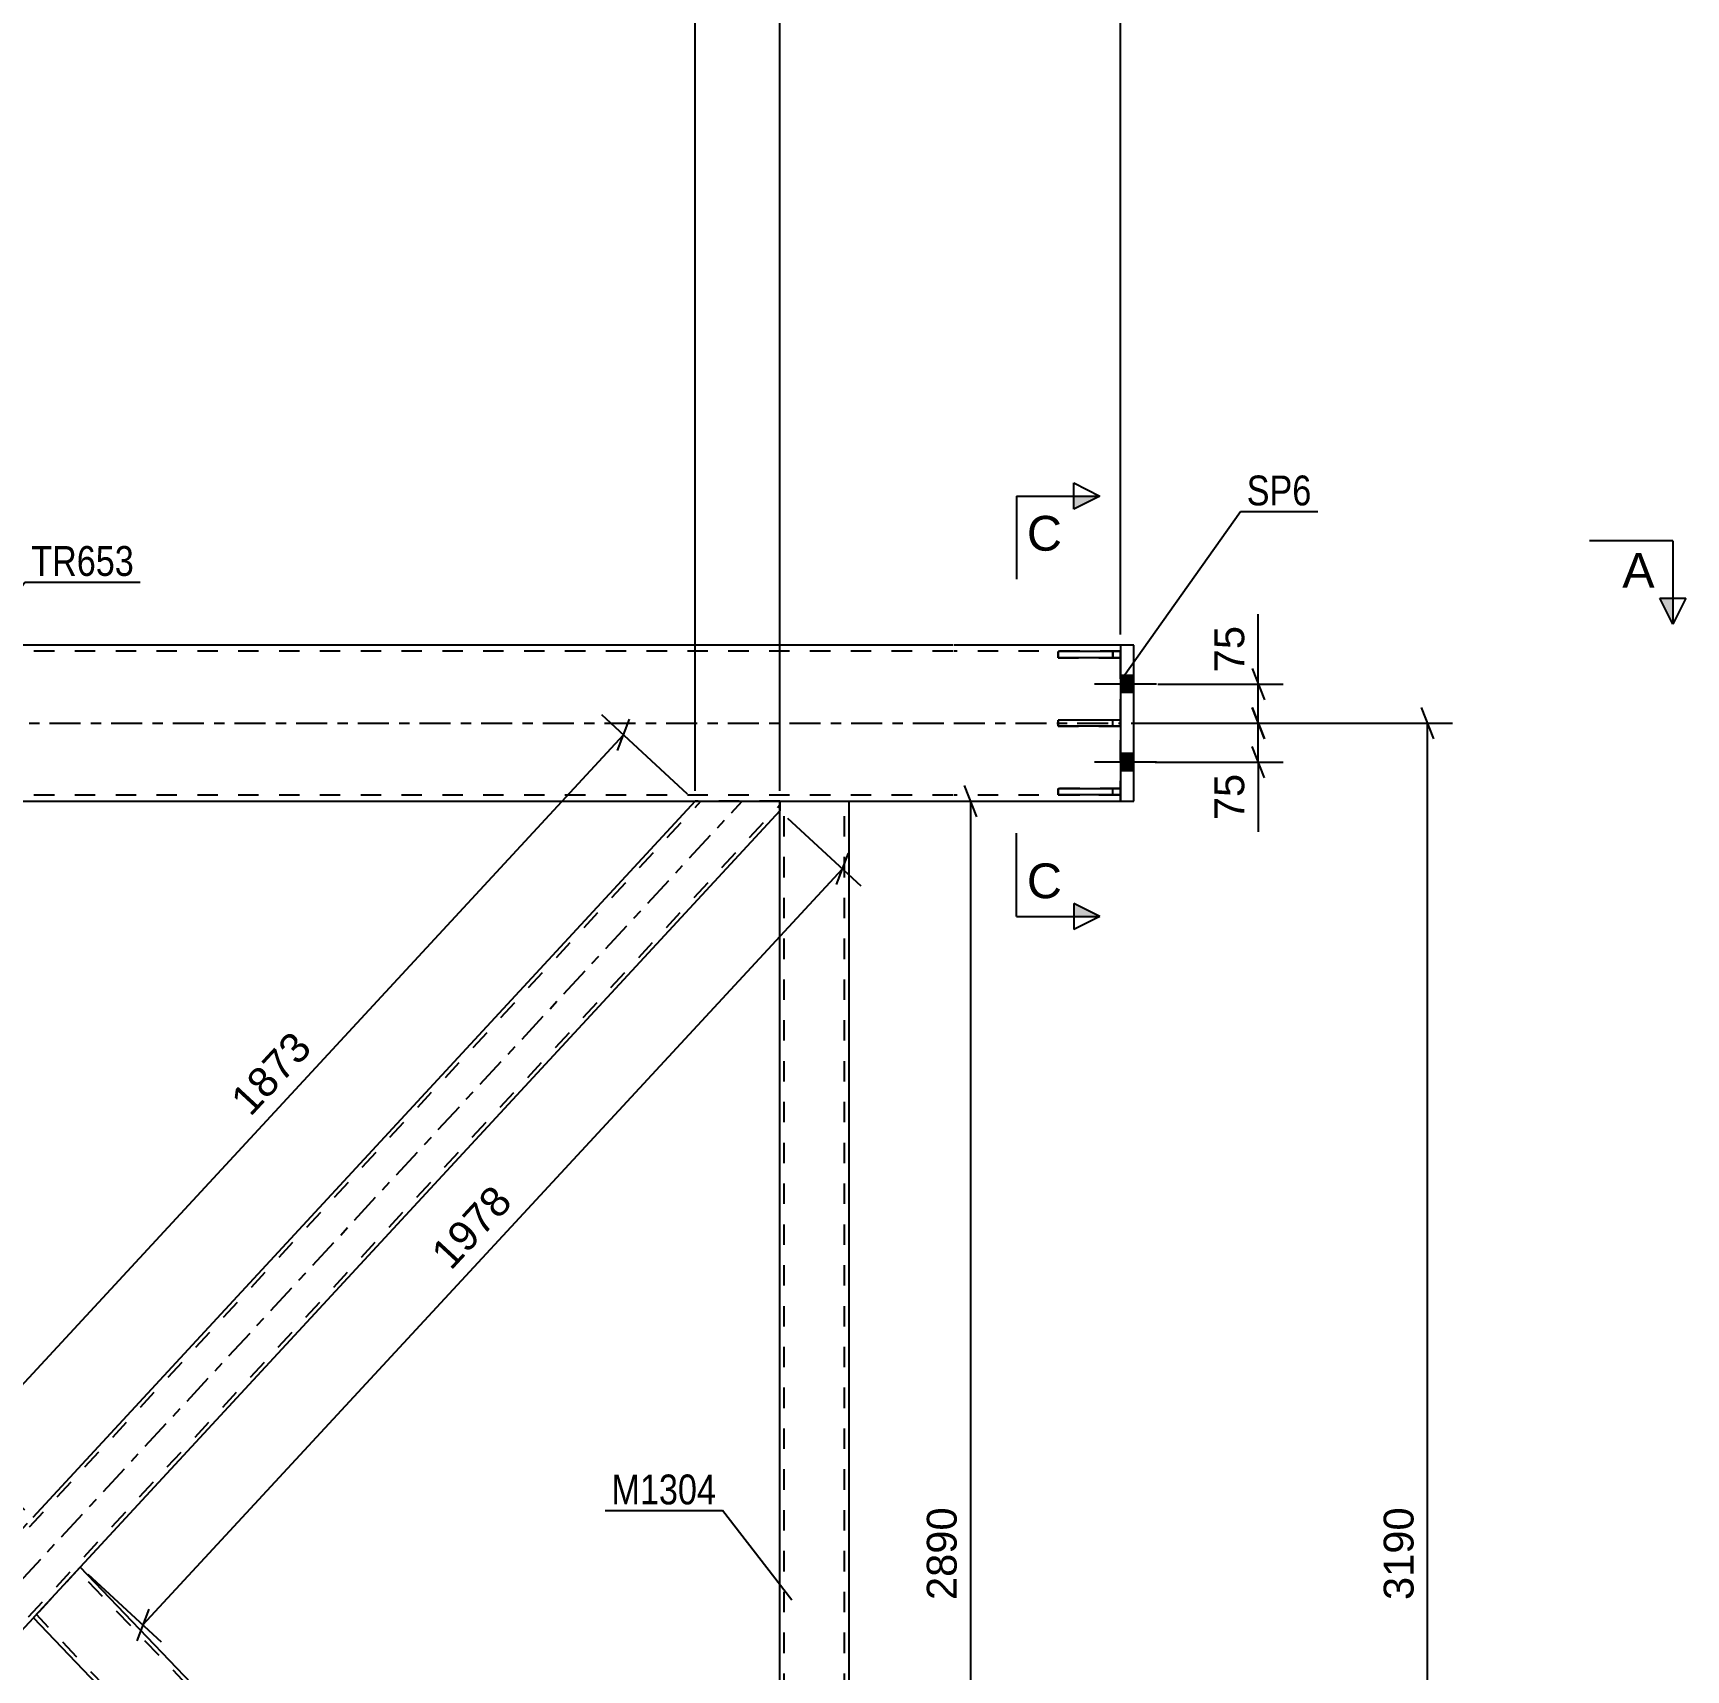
# Model space of a CAD drawing. Header units: millimetres. Extents: x 0 to 1189, y 0 to 841.
# Drawn here: x 246.7 to 405.3, y 386 to 543.2 of the extents above; entities that cross this region are included whole.
import ezdxf

# ---------------------------------------------------------------- set-up
doc = ezdxf.new("R2010")
doc.units = ezdxf.units.MM
doc.linetypes.add('DXK_LINE_DOT2', pattern=[3.9198, 1.9599, -1.9599])
doc.linetypes.add('DXK_LINE_DOT3', pattern=[5.9187, 2.979, -0.9799, 0.9799, -0.9799])
doc.styles.add('Arial', font='arial.ttf', dxfattribs={"height": 0.2})
doc.styles.add('Arial Narrow', font='ARIALN.TTF', dxfattribs={"height": 0.2})

# ---------------------------------------------------------------- blocks, each defined once
blk = doc.blocks.new('Bolt-348435271-1966 - 1689')
at = {"linetype": 'Continuous'}
for points in [[(351.09, 481.5), (351.09, 479.85), (352.34, 479.85), (352.34, 481.5)], [(351.09, 481.5), (351.09, 479.85), (352.34, 479.85), (352.34, 481.5)], [(351.09, 474), (351.09, 472.35), (352.34, 472.35), (352.34, 474)], [(351.09, 474), (351.09, 472.35), (352.34, 472.35), (352.34, 474)]]:
    blk.add_hatch(color=1, dxfattribs=at).paths.add_polyline_path(points)
at = {"color": 1, "linetype": 'Continuous'}
for p, q in [((352.34, 481.5), (351.09, 481.5)), ((352.34, 481.5), (351.09, 481.5)), ((354.54, 480.67), (348.59, 480.67)), ((354.54, 480.67), (348.59, 480.67)), ((352.34, 479.85), (351.09, 479.85)), ((352.34, 479.85), (351.09, 479.85)), ((354.54, 473.17), (348.59, 473.17)), ((354.54, 473.17), (348.59, 473.17)), ((352.34, 474), (351.09, 474)), ((352.34, 474), (351.09, 474)), ((352.34, 472.35), (351.09, 472.35)), ((352.34, 472.35), (351.09, 472.35))]:
    blk.add_line(p, q, dxfattribs=at)
blk = doc.blocks.new('Part-348435271-1987 - 1689')
at = {"color": 7, "linetype": 'DXK_LINE_DOT2'}
for p, q in [((165.43, 484.42), (165.43, 477.17)), ((172.93, 484.42), (165.43, 484.42)), ((351.09, 469.42), (351.09, 484.42)), ((334.99, 483.82), (165.43, 483.82)), ((351.09, 483.82), (335.09, 483.82)), ((165.43, 470.62), (165.43, 469.51)), ((165.43, 470.07), (165.43, 470.39)), ((165.43, 470.02), (165.43, 470.07)), ((334.99, 470.02), (165.43, 470.02)), ((351.09, 470.02), (335.09, 470.02))]:
    blk.add_line(p, q, dxfattribs=at)
at = {"color": 2, "linetype": 'Continuous'}
for p, q in [((334.99, 484.42), (172.93, 484.42)), ((351.09, 484.42), (335.09, 484.42)), ((165.43, 477.17), (165.43, 470.62)), ((165.43, 469.42), (165.43, 470.62)), ((165.43, 469.42), (334.99, 469.42)), ((335.09, 469.42), (351.09, 469.42))]:
    blk.add_line(p, q, dxfattribs=at)
at = {"color": 7, "linetype": 'DXK_LINE_DOT3'}
for p, q in [((165.43, 476.92), (334.99, 476.92)), ((335.09, 476.92), (351.09, 476.92))]:
    blk.add_line(p, q, dxfattribs=at)
blk = doc.blocks.new('Part-348435271-1841 - 1689')
at = {"color": 2, "linetype": 'Continuous'}
for p, q in [((351.09, 477.22), (345.09, 477.22)), ((345.09, 476.62), (345.09, 477.22)), ((351.09, 476.62), (345.09, 476.62)), ((351.09, 477.22), (351.09, 476.62))]:
    blk.add_line(p, q, dxfattribs=at)
at = {"color": 7, "linetype": 'DXK_LINE_DOT2'}
blk.add_line((350.34, 476.62), (350.34, 477.22), dxfattribs=at)
blk = doc.blocks.new('Part-348435271-2007 - 1689')
at = {"color": 7, "linetype": 'DXK_LINE_DOT2'}
for p, q in [((351.09, 483.8), (345.09, 483.8)), ((345.09, 483.8), (345.09, 483.2)), ((345.09, 483.2), (351.09, 483.2)), ((350.34, 483.8), (350.34, 483.2)), ((351.09, 483.2), (351.09, 483.8))]:
    blk.add_line(p, q, dxfattribs=at)
blk = doc.blocks.new('Part-348435271-1815 - 1689')
at = {"color": 2, "linetype": 'Continuous'}
for p, q in [((352.34, 484.42), (351.09, 484.42)), ((351.09, 484.42), (351.09, 469.42)), ((352.34, 469.42), (352.34, 484.42)), ((351.09, 469.42), (352.34, 469.42))]:
    blk.add_line(p, q, dxfattribs=at)
blk = doc.blocks.new('Part-348435271-1835 - 1689')
at = {"color": 7, "linetype": 'DXK_LINE_DOT2'}
for p, q in [((177.17, 324.92), (310.8, 469.42)), ((185.07, 324.92), (318.39, 469.08)), ((318.39, 469.42), (310.25, 469.42)), ((242.18, 395.8), (246.67, 400.66)), ((251.24, 395.88), (246.75, 391.03)), ((176.63, 324.92), (178.68, 327.15)), ((185.62, 324.92), (176.63, 324.92))]:
    blk.add_line(p, q, dxfattribs=at)
at = {"color": 7, "linetype": 'DXK_LINE_DOT3'}
blk.add_line((181.12, 324.92), (314.75, 469.42), dxfattribs=at)
at = {"color": 2, "linetype": 'Continuous'}
for p, q in [((310.25, 469.42), (246.67, 400.66)), ((318.39, 468.49), (251.24, 395.88)), ((318.39, 469.42), (318.39, 468.49)), ((178.68, 327.15), (242.18, 395.8)), ((185.62, 324.92), (246.75, 391.03))]:
    blk.add_line(p, q, dxfattribs=at)
blk = doc.blocks.new('Part-348435271-1846 - 1689')
at = {"color": 2, "linetype": 'Continuous'}
for p, q in [((351.09, 483.8), (345.09, 483.8)), ((345.09, 483.2), (345.09, 483.8)), ((351.09, 483.2), (345.09, 483.2)), ((351.09, 483.8), (351.09, 483.2))]:
    blk.add_line(p, q, dxfattribs=at)
at = {"color": 7, "linetype": 'DXK_LINE_DOT2'}
blk.add_line((350.34, 483.2), (350.34, 483.8), dxfattribs=at)
blk = doc.blocks.new('Part-348435271-1851 - 1689')
at = {"color": 2, "linetype": 'Continuous'}
for p, q in [((345.09, 470.65), (351.09, 470.65)), ((345.09, 470.05), (345.09, 470.65)), ((351.09, 470.05), (345.09, 470.05)), ((351.09, 470.65), (351.09, 470.05))]:
    blk.add_line(p, q, dxfattribs=at)
at = {"color": 7, "linetype": 'DXK_LINE_DOT2'}
blk.add_line((350.34, 470.05), (350.34, 470.65), dxfattribs=at)
blk = doc.blocks.new('Part-348435271-1852 - 1689')
at = {"color": 7, "linetype": 'DXK_LINE_DOT2'}
for p, q in [((351.09, 477.22), (345.09, 477.22)), ((345.09, 477.22), (345.09, 476.62)), ((345.09, 476.62), (351.09, 476.62)), ((350.34, 476.62), (350.34, 477.22)), ((351.09, 476.62), (351.09, 477.22))]:
    blk.add_line(p, q, dxfattribs=at)
blk = doc.blocks.new('Part-348435271-1864 - 1689')
at = {"color": 7, "linetype": 'DXK_LINE_DOT2'}
for p, q in [((318.39, 469.42), (324.99, 469.42)), ((318.39, 468.49), (318.39, 469.42)), ((318.79, 324.92), (318.79, 469.42)), ((324.59, 324.92), (324.59, 469.42)), ((318.39, 324.92), (318.39, 325.65)), ((324.99, 324.92), (318.39, 324.92))]:
    blk.add_line(p, q, dxfattribs=at)
at = {"color": 2, "linetype": 'Continuous'}
for p, q in [((318.39, 325.65), (318.39, 468.49)), ((324.99, 469.42), (324.99, 324.92))]:
    blk.add_line(p, q, dxfattribs=at)
blk = doc.blocks.new('Part-348435271-1883 - 1689')
at = {"color": 2, "linetype": 'Continuous'}
for p, q in [((247.29, 391.61), (251.24, 395.88)), ((318.39, 325.65), (251.24, 395.88)), ((246.75, 391.03), (247.29, 391.61)), ((309.95, 324.92), (246.75, 391.03)), ((318.39, 325.31), (318.39, 325.65)), ((318.4, 324.92), (318.39, 325.31))]:
    blk.add_line(p, q, dxfattribs=at)
at = {"color": 7, "linetype": 'DXK_LINE_DOT2'}
for p, q in [((318.39, 325.07), (250.96, 395.59)), ((246.79, 391.07), (247.29, 391.61)), ((247.02, 391.32), (247.04, 391.34)), ((310.5, 324.92), (247.02, 391.32)), ((318.4, 324.92), (309.95, 324.92)), ((318.39, 324.92), (318.39, 325.07))]:
    blk.add_line(p, q, dxfattribs=at)
blk = doc.blocks.new('Part-348435271-2006 - 1689')
at = {"color": 7, "linetype": 'DXK_LINE_DOT2'}
for p, q in [((351.09, 470.65), (345.09, 470.65)), ((345.09, 470.65), (345.09, 470.05)), ((345.09, 470.05), (351.09, 470.05)), ((350.34, 470.05), (350.34, 470.65)), ((351.09, 470.05), (351.09, 470.65))]:
    blk.add_line(p, q, dxfattribs=at)
blk = doc.blocks.new('StraightDimension-348435271-11432 - 1689')
at = {"color": 7, "linetype": 'Continuous'}
for p, q in [((363.7, 478.42), (364.9, 475.42)), ((352.09, 476.92), (366.7, 476.92)), ((364.3, 473.17), (364.3, 476.92)), ((364.9, 471.67), (363.7, 474.67)), ((354.41, 473.17), (366.7, 473.17))]:
    blk.add_line(p, q, dxfattribs=at)
at = {"color": 0}
blk.add_wipeout([(363.55, 472.65), (359.35, 472.65), (359.35, 467), (363.55, 467)], dxfattribs=at)
at = {"color": 7, "linetype": 'Continuous'}
blk.add_line((364.3, 473.17), (364.3, 466.47), dxfattribs=at)
blk.add_line((364.3, 473.17), (364.3, 466.47), dxfattribs=at)
at = {"color": 3, "style": 'Arial'}
blk.add_text('75', height=2.865, rotation=90.0002, dxfattribs=at).set_placement((362.95, 467.6))
blk = doc.blocks.new('StraightDimension-348435271-10699 - 1689')
at = {"color": 7, "linetype": 'Continuous'}
for p, q in [((381.15, 475.42), (379.95, 478.42)), ((352.09, 476.92), (382.95, 476.92)), ((380.55, 317.42), (380.55, 476.92))]:
    blk.add_line(p, q, dxfattribs=at)
at = {"color": 0}
blk.add_wipeout([(379.8, 402.22), (375.6, 402.22), (375.6, 392.12), (379.8, 392.12)], dxfattribs=at)
at = {"color": 3, "style": 'Arial'}
blk.add_text('3190', height=2.865, rotation=90.0002, dxfattribs=at).set_placement((379.2, 392.72))
blk = doc.blocks.new('StraightDimension-348435271-10707 - 1689')
at = {"color": 7, "linetype": 'Continuous'}
for p, q in [((337.3, 467.92), (336.1, 470.92)), ((331.5, 469.42), (339.1, 469.42)), ((336.7, 324.92), (336.7, 469.42)), ((336.1, 326.42), (337.3, 323.42)), ((329.64, 324.92), (339.1, 324.92))]:
    blk.add_line(p, q, dxfattribs=at)
at = {"color": 0}
blk.add_wipeout([(335.95, 402.22), (331.75, 402.22), (331.75, 392.12), (335.95, 392.12)], dxfattribs=at)
at = {"color": 3, "style": 'Arial'}
blk.add_text('2890', height=2.865, rotation=90.0002, dxfattribs=at).set_placement((335.35, 392.72))
blk = doc.blocks.new('StraightDimension-348435271-11105 - 1689')
at = {"color": 7, "linetype": 'Continuous'}
for p, q in [((318.39, 470.42), (318.39, 562.6)), ((351.09, 485.42), (351.09, 558.1)), ((319.89, 548.5), (316.89, 547.3)), ((318.39, 547.9), (351.09, 547.9)), ((349.59, 547.3), (352.59, 548.5))]:
    blk.add_line(p, q, dxfattribs=at)
at = {"color": 0, "linetype": 'Continuous'}
blk.add_wipeout([(350.49, 558.7), (346.29, 558.7), (346.29, 548.6), (350.49, 548.6)], dxfattribs=at)
at = {"color": 0}
blk.add_wipeout([(339.78, 548.65), (339.78, 552.85), (329.69, 552.85), (329.69, 548.65)], dxfattribs=at)
at = {"color": 3, "linetype": 'Continuous', "style": 'Arial'}
blk.add_text('4351', height=2.865, rotation=90.0002, dxfattribs=at).set_placement((349.89, 549.2))
at = {"color": 3, "style": 'Arial'}
blk.add_text('1292', height=2.865, dxfattribs=at).set_placement((330.29, 549.25))
blk = doc.blocks.new('StraightDimension-348435271-11106 - 1689')
at = {"color": 7, "linetype": 'Continuous'}
for p, q in [((310.25, 470.42), (310.25, 562.6)), ((318.39, 470.42), (318.39, 562.6)), ((308.75, 547.3), (311.75, 548.5)), ((310.25, 547.9), (318.39, 547.9)), ((319.89, 548.5), (316.89, 547.3))]:
    blk.add_line(p, q, dxfattribs=at)
at = {"color": 0}
blk.add_wipeout([(318.26, 548.65), (318.26, 552.85), (310.38, 552.85), (310.38, 548.65)], dxfattribs=at)
at = {"color": 3, "style": 'Arial'}
blk.add_text('163', height=2.865, dxfattribs=at).set_placement((310.98, 549.25))
at = {"color": 0, "linetype": 'Continuous'}
blk.add_wipeout([(317.79, 563.2), (313.59, 563.2), (313.59, 553.1), (317.79, 553.1)], dxfattribs=at)
at = {"color": 3, "linetype": 'Continuous', "style": 'Arial'}
blk.add_text('3059', height=2.865, rotation=90.0002, dxfattribs=at).set_placement((317.19, 553.7))
blk = doc.blocks.new('StraightDimension-348435271-11107 - 1689')
at = {"color": 7, "linetype": 'Continuous'}
for p, q in [((310.25, 470.42), (310.25, 562.6)), ((172.47, 470.42), (172.47, 560.37)), ((173.97, 548.5), (170.97, 547.3)), ((172.47, 547.9), (310.25, 547.9)), ((308.75, 547.3), (311.75, 548.5))]:
    blk.add_line(p, q, dxfattribs=at)
at = {"color": 0, "linetype": 'Continuous'}
blk.add_wipeout([(309.65, 563.2), (305.45, 563.2), (305.45, 553.1), (309.65, 553.1)], dxfattribs=at)
at = {"color": 0}
blk.add_wipeout([(246.41, 548.65), (246.41, 552.85), (236.32, 552.85), (236.32, 548.65)], dxfattribs=at)
at = {"color": 3, "linetype": 'Continuous', "style": 'Arial'}
blk.add_text('2896', height=2.865, rotation=90.0002, dxfattribs=at).set_placement((309.05, 553.7))
at = {"color": 3, "style": 'Arial'}
blk.add_text('2756', height=2.865, dxfattribs=at).set_placement((236.92, 549.25))
blk = doc.blocks.new('StraightDimension-348435271-11236 - 1689')
at = {"color": 7, "linetype": 'Continuous'}
for p, q in [((309.52, 470.1), (301.28, 477.73)), ((302.79, 474.28), (303.95, 477.3)), ((239.78, 407.03), (303.37, 475.79)), ((245.93, 401.34), (237.69, 408.96)), ((240.36, 408.54), (239.2, 405.52))]:
    blk.add_line(p, q, dxfattribs=at)
at = {"color": 0}
blk.add_wipeout([(274.45, 445.62), (271.37, 448.48), (264.51, 441.06), (267.6, 438.21)], dxfattribs=at)
at = {"color": 3, "style": 'Arial'}
blk.add_text('1873', height=2.865, rotation=47.2404, dxfattribs=at).set_placement((267.56, 439.06))
blk = doc.blocks.new('StraightDimension-348435271-11261 - 1689')
at = {"color": 7, "linetype": 'Continuous'}
for p, q in [((319.12, 467.81), (326.15, 461.31)), ((323.81, 461.43), (324.97, 464.45)), ((257.24, 390.33), (324.39, 462.94)), ((251.97, 395.2), (259, 388.7)), ((257.82, 391.84), (256.66, 388.82))]:
    blk.add_line(p, q, dxfattribs=at)
at = {"color": 0}
blk.add_wipeout([(293.69, 430.85), (290.61, 433.7), (283.75, 426.29), (286.84, 423.44)], dxfattribs=at)
at = {"color": 3, "style": 'Arial'}
blk.add_text('1978', height=2.865, rotation=47.2404, dxfattribs=at).set_placement((286.8, 424.29))
blk = doc.blocks.new('StraightDimension-348435271-11431 - 1689')
at = {"color": 7, "linetype": 'Continuous'}
for p, q in [((363.7, 482.17), (364.9, 479.17)), ((354.65, 480.67), (366.7, 480.67)), ((364.3, 476.92), (364.3, 480.67)), ((364.9, 475.42), (363.7, 478.42)), ((352.09, 476.92), (366.7, 476.92))]:
    blk.add_line(p, q, dxfattribs=at)
at = {"color": 0}
blk.add_wipeout([(363.55, 486.84), (359.35, 486.84), (359.35, 481.2), (363.55, 481.2)], dxfattribs=at)
at = {"color": 7, "linetype": 'Continuous'}
blk.add_line((364.3, 480.67), (364.3, 487.37), dxfattribs=at)
blk.add_line((364.3, 480.67), (364.3, 487.37), dxfattribs=at)
at = {"color": 3, "style": 'Arial'}
blk.add_text('75', height=2.865, rotation=90.0002, dxfattribs=at).set_placement((362.95, 481.8))
blk = doc.blocks.new('Mark-348435271-11449 - 1689')
at = {"color": 0}
blk.add_wipeout([(369.4, 497.83), (369.4, 500.83), (363.19, 500.83), (363.19, 497.83)], dxfattribs=at)
blk.add_wipeout([(369.4, 497.83), (369.4, 500.83), (363.19, 500.83), (363.19, 497.83)], dxfattribs=at)
at = {"color": 30, "linetype": 'Continuous'}
for p, q in [((351.35, 481.41), (362.59, 497.23)), ((362.59, 497.23), (370, 497.23))]:
    blk.add_line(p, q, dxfattribs=at)
at = {"color": 3, "style": 'Arial Narrow'}
blk.add_text('SP6', height=2.863, dxfattribs=at).set_placement((363.19, 497.83))
blk = doc.blocks.new('SectionMark-348435271-2650 - 1689')
at = {"linetype": 'Continuous'}
blk.add_hatch(color=6, dxfattribs=at).paths.add_polyline_path([(402.84, 488.92), (404.09, 488.92), (404.09, 486.42)])
at = {"color": 6, "linetype": 'Continuous'}
for p, q in [((404.09, 494.42), (396.09, 494.42)), ((404.09, 494.42), (404.09, 486.42)), ((402.84, 488.92), (405.34, 488.92)), ((404.09, 486.42), (402.84, 488.92)), ((405.34, 488.92), (404.09, 486.42))]:
    blk.add_line(p, q, dxfattribs=at)
at = {"color": 0, "linetype": 'Continuous'}
blk.add_wipeout([(402.34, 489.92), (402.34, 493.42), (399.23, 493.42), (399.23, 489.92)], dxfattribs=at)
at = {"color": 3, "linetype": 'Continuous', "style": 'Arial'}
blk.add_text('A', height=3.34, dxfattribs=at).set_placement((399.23, 489.92))
blk = doc.blocks.new('Mark-348435271-11325 - 1689')
at = {"color": 0}
blk.add_wipeout([(256.4, 491.06), (256.4, 494.06), (246.53, 494.06), (246.53, 491.06)], dxfattribs=at)
blk.add_wipeout([(256.4, 491.06), (256.4, 494.06), (246.53, 494.06), (246.53, 491.06)], dxfattribs=at)
at = {"color": 30, "linetype": 'Continuous'}
for p, q in [((240.23, 482.59), (245.93, 490.46)), ((245.93, 490.46), (257, 490.46))]:
    blk.add_line(p, q, dxfattribs=at)
at = {"color": 3, "style": 'Arial Narrow'}
blk.add_text('TR653', height=2.863, dxfattribs=at).set_placement((246.53, 491.06))
blk = doc.blocks.new('Mark-348435271-11339 - 1689')
at = {"color": 0}
blk.add_wipeout([(312.28, 401.91), (312.28, 404.91), (302.22, 404.91), (302.22, 401.91)], dxfattribs=at)
blk.add_wipeout([(312.28, 401.91), (312.28, 404.91), (302.22, 404.91), (302.22, 401.91)], dxfattribs=at)
at = {"color": 30, "linetype": 'Continuous'}
for p in [(301.62, 401.31), (319.52, 392.7)]:
    blk.add_line(p, (312.88, 401.31), dxfattribs=at)
at = {"color": 3, "style": 'Arial Narrow'}
blk.add_text('M1304', height=2.863, dxfattribs=at).set_placement((302.22, 401.91))
blk = doc.blocks.new('SectionMark-348435271-13977 - 1689')
at = {"linetype": 'Continuous'}
for points in [[(346.59, 497.48), (346.59, 498.73), (349.09, 498.73)], [(346.59, 458.36), (346.59, 459.61), (349.09, 458.36)]]:
    blk.add_hatch(color=6, dxfattribs=at).paths.add_polyline_path(points)
at = {"color": 6, "linetype": 'Continuous'}
for p, q in [((346.59, 497.48), (346.59, 499.98)), ((346.59, 499.98), (349.09, 498.73)), ((341.09, 498.73), (341.09, 490.73)), ((341.09, 498.73), (349.09, 498.73)), ((349.09, 498.73), (346.59, 497.48)), ((341.09, 458.36), (341.09, 466.36)), ((349.09, 458.36), (346.59, 459.61)), ((346.59, 459.61), (346.59, 457.11)), ((341.09, 458.36), (349.09, 458.36)), ((349.09, 458.36), (346.59, 457.11))]:
    blk.add_line(p, q, dxfattribs=at)
at = {"color": 0, "linetype": 'Continuous'}
for points in [[(345.46, 493.48), (345.46, 496.98), (342.09, 496.98), (342.09, 493.48)], [(345.46, 460.11), (345.46, 463.61), (342.09, 463.61), (342.09, 460.11)]]:
    blk.add_wipeout(points, dxfattribs=at)
at = {"color": 3, "linetype": 'Continuous', "style": 'Arial'}
for p in [(342.09, 493.48), (342.09, 460.11)]:
    blk.add_text('C', height=3.34, dxfattribs=at).set_placement(p)

msp = doc.modelspace()

# ---------------------------------------------------------------- block references
for name in ['Part-348435271-1987 - 1689', 'Part-348435271-1815 - 1689', 'Part-348435271-2007 - 1689', 'Part-348435271-1846 - 1689', 'Bolt-348435271-1966 - 1689', 'Part-348435271-1841 - 1689', 'Part-348435271-1852 - 1689', 'Part-348435271-1851 - 1689', 'Part-348435271-2006 - 1689', 'Part-348435271-1835 - 1689', 'Part-348435271-1864 - 1689', 'Part-348435271-1883 - 1689']:
    msp.add_blockref(name, (0, 0))

# ---------------------------------------------------------------- next in the draw order: block references
for name in ['StraightDimension-348435271-11432 - 1689', 'StraightDimension-348435271-10707 - 1689']:
    msp.add_blockref(name, (0, 0))

# ---------------------------------------------------------------- next in the draw order: block references
msp.add_blockref('StraightDimension-348435271-10699 - 1689', (0, 0))

# ---------------------------------------------------------------- next in the draw order: block references
msp.add_blockref('StraightDimension-348435271-11105 - 1689', (0, 0))

# ---------------------------------------------------------------- next in the draw order: block references
for name in ['StraightDimension-348435271-11106 - 1689', 'StraightDimension-348435271-11431 - 1689']:
    msp.add_blockref(name, (0, 0))

# ---------------------------------------------------------------- next in the draw order: block references
for name in ['StraightDimension-348435271-11107 - 1689', 'Mark-348435271-11449 - 1689']:
    msp.add_blockref(name, (0, 0))

# ---------------------------------------------------------------- next in the draw order: block references
for name in ['SectionMark-348435271-2650 - 1689', 'StraightDimension-348435271-11236 - 1689']:
    msp.add_blockref(name, (0, 0))

# ---------------------------------------------------------------- next in the draw order: block references
for name in ['SectionMark-348435271-13977 - 1689', 'Mark-348435271-11325 - 1689', 'StraightDimension-348435271-11261 - 1689']:
    msp.add_blockref(name, (0, 0))

# ---------------------------------------------------------------- next in the draw order: block references
msp.add_blockref('Mark-348435271-11339 - 1689', (0, 0))

doc.saveas('drawing.dxf')
